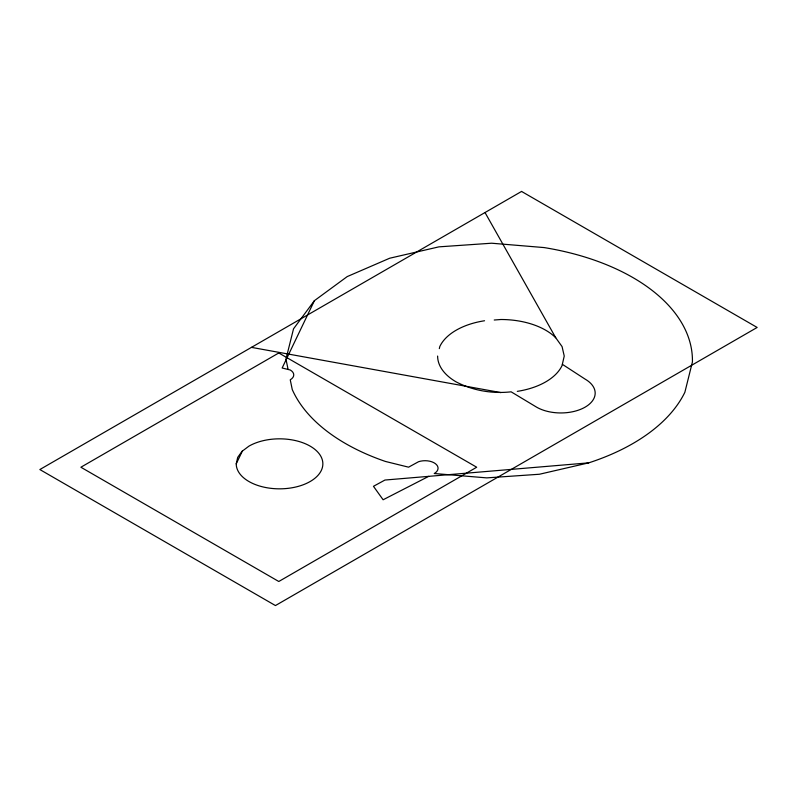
<?xml version="1.0" encoding="UTF-8"?>
<svg xmlns="http://www.w3.org/2000/svg" width="797" height="797" viewBox="0 0 797 797"><rect width="100%" height="100%" fill="white"/><g stroke="black" fill="none" stroke-linecap="round" stroke-linejoin="round"><path stroke-width="1.2" d="M236.231 463.834L237.715 457.358L242.039 451.331L248.923 446.151A43.317 25.006 0 0 1 317.057 451.331A43.317 25.006 0 0 1 290.756 487.983A43.317 25.006 0 0 1 236.231 463.834L242.328 451.102M439.316 348.628L439.785 346.595A63.302 36.552 0 0 1 484.546 320.753M314.407 300.668L282.148 368.005L290.247 369.997A11.995 6.924 0 0 1 290.247 379.79L292.26 389.564A203.245 117.338 0 0 0 385.479 461.463L408.572 467.172L418.564 461.712A12.991 7.502 0 0 1 435.371 463.645A12.991 7.502 0 0 1 434.255 473.518L486.768 477.881L539.449 474.245L588.714 462.858A203.245 117.338 0 0 0 684.872 392.263L692.424 361.948A203.245 117.338 0 0 0 544.142 247.578L491.619 243.215L438.938 246.851L389.683 258.228L347.213 276.589L314.407 300.668L293.525 328.822L285.964 359.148L288.006 369.011M428.736 476.347L383.118 499.769L373.464 486.309L384.951 480.043L588.714 462.858M494.23 320.015L500.924 319.507A63.302 36.552 0 0 1 555.748 337.779L562.074 346.595L564.236 356.05L562.074 365.514A63.302 36.552 0 0 1 517.313 391.357M437.623 356.05A63.302 36.552 0 0 0 456.163 381.902C472.94 390.669 492.357 393.927 511.126 391.825L536.58 407.147A34.321 19.815 0 0 0 585.118 407.147A34.321 19.815 0 0 0 585.118 379.123L562.353 364.319M251.463 347.372L500.924 392.602M485.014 212.53L555.748 337.779M521.557 191.439L39.85 469.543L275.443 605.561L757.15 327.457L521.557 191.439M278.791 352.971L80.886 467.231L278.791 581.491L476.696 467.231L278.791 352.971"/></g></svg>
